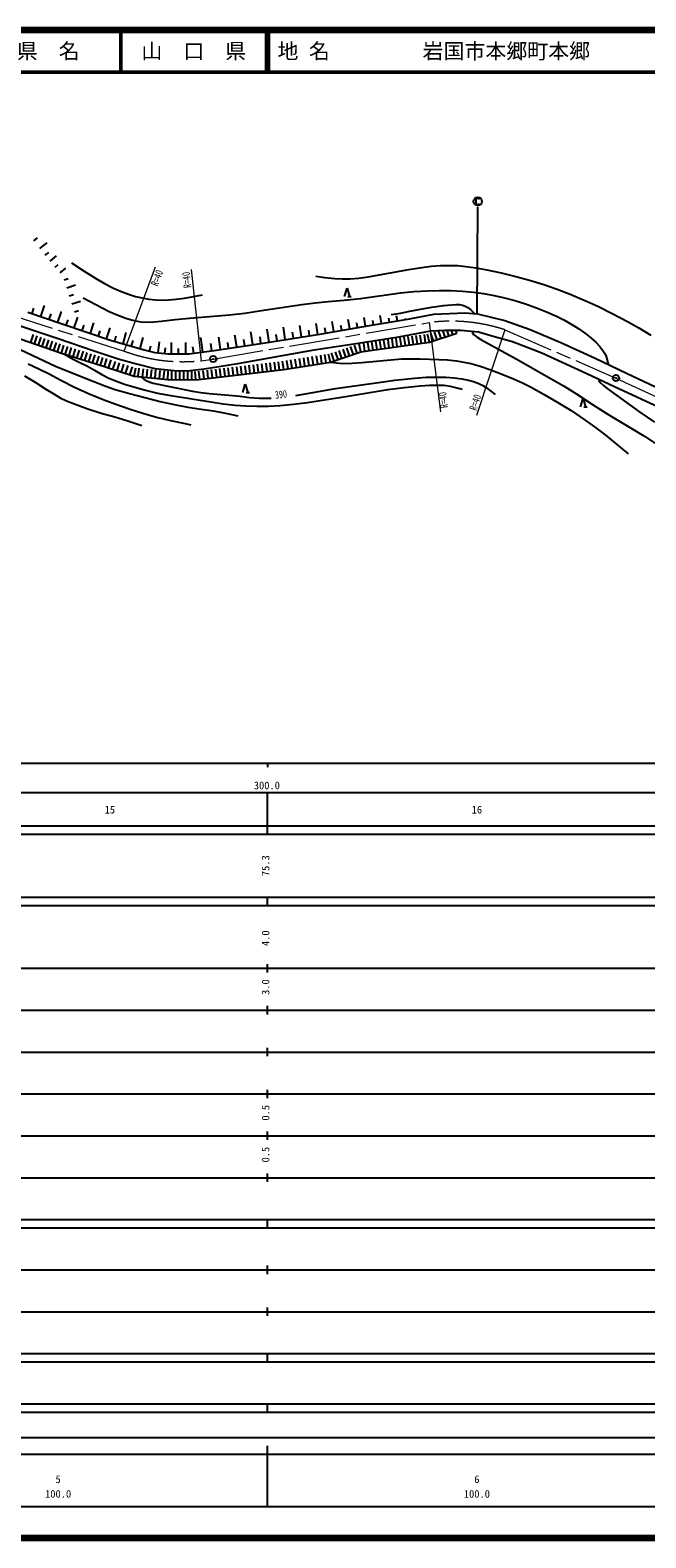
# Model space of a CAD drawing. Units: millimetres, scale not verified. Extents: x 40000 to 680000, y 20000 to 380000.
# Drawn here: x 311324 to 458344, y 20000 to 380000 of the extents above; entities that cross this region are included whole.
import ezdxf
from ezdxf.enums import TextEntityAlignment as Align

# ---------------------------------------------------------------- set-up
doc = ezdxf.new("R2010")
doc.units = ezdxf.units.MM
doc.header["$LTSCALE"] = 1000
doc.linetypes.add('CHAIN', pattern=[18.5, 12, -1.5, 3.5, -1.5])
for name, color, linetype, lineweight in [('M-BGD', 7, 'Continuous', 25), ('M-BMK', 2, 'CHAIN', 13), ('M-BMK-HTXT', 7, 'Continuous', 13), ('M-BMK-SRVR', 3, 'Continuous', 25), ('M-STR-STRC', 7, 'Continuous', 25), ('M-TTL', 2, 'Continuous', 140), ('M-TTL-BAND', 7, 'Continuous', 25), ('M-TTL-LINE', 7, 'Continuous', 50)]:
    doc.layers.add(name, color=color, linetype=linetype, lineweight=lineweight)
doc.layers.add('M-TTL-TXT', color=7, linetype='Continuous')
doc.styles.add('ＭＳ ゴシック', font='')
doc.styles.get('ＭＳ ゴシック').set_extended_font_data('MS Gothic')

msp = doc.modelspace()

# ---------------------------------------------------------------- linework, layer by layer
at = {"layer": 'M-BGD'}
for p, q in [((312212, 329692), (313115, 330392)), ((313634, 327858), (315391, 329219)), ((314941, 326241), (315751, 326932)), ((316133, 324842), (317653, 326138)), ((317325, 323443), (318034, 324048)), ((318517, 322044), (319818, 323153)), ((319425, 320391), (320387, 320705)), ((320049, 318483), (322152, 319170)), ((320672, 316575), (321701, 316911)), ((386394, 316384), (386994, 318384)), ((386994, 318384), (387594, 316384)), ((311799, 312321), (312241, 313639)), ((313851, 311633), (314729, 314251)), ((321296, 314667), (323309, 315325)), ((387194, 316384), (387994, 316384)), ((304132, 310960), (317783, 306469)), ((310774, 312665), (318979, 309913)), ((315902, 310945), (316338, 312246)), ((317953, 310257), (318819, 312840)), ((318979, 309913), (330504, 305997)), ((319939, 309587), (320375, 310868)), ((321860, 308934), (322726, 311484)), ((321919, 312759), (322903, 313081)), ((325702, 307629), (326560, 310153)), ((380003, 307367), (379593, 309955)), ((383824, 308018), (383404, 310431)), ((387628, 308682), (387240, 310910)), ((389530, 309013), (389344, 310081)), ((391432, 309345), (391076, 311389)), ((392383, 309511), (401870, 311066)), ((393332, 309666), (393171, 310649)), ((395229, 309978), (394919, 311869)), ((397126, 310289), (396977, 311198)), ((399024, 310600), (398823, 311826)), ((400921, 310911), (400887, 311115)), ((401870, 311066), (407724, 312177)), ((407724, 312177), (415136, 312473)), ((415136, 312473), (418174, 312250)), ((418174, 312250), (424639, 310653)), ((424639, 310653), (430716, 308504)), ((305041, 307674), (318777, 302858)), ((311451, 305427), (312113, 307314)), ((312367, 305106), (313029, 306993)), ((313283, 304784), (313944, 306672)), ((314199, 304463), (314860, 306351)), ((315114, 304142), (315776, 306030)), ((317783, 306469), (326616, 303417)), ((323781, 308282), (324212, 309550)), ((327623, 306976), (328051, 308235)), ((329544, 306324), (330427, 308922)), ((331512, 305708), (331895, 307043)), ((333528, 305130), (334290, 307787)), ((337559, 303973), (338314, 306604)), ((352559, 303149), (352055, 306618)), ((356786, 303769), (356343, 306706)), ((360649, 304352), (360219, 307202)), ((362580, 304644), (362359, 306109)), ((364512, 304935), (364057, 307947)), ((366443, 305227), (366210, 306773)), ((367409, 305373), (380972, 307520)), ((368378, 305526), (367893, 308585)), ((370315, 305833), (370079, 307323)), ((372253, 306140), (371793, 309041)), ((374190, 306446), (373967, 307857)), ((376128, 306753), (375693, 309496)), ((378065, 307060), (377854, 308392)), ((380972, 307520), (392383, 309511)), ((381923, 307686), (381704, 308939)), ((385726, 308350), (385524, 309510)), ((389688, 305227), (399334, 306757)), ((397065, 304154), (396779, 306133)), ((398029, 304293), (397743, 306273)), ((398994, 304433), (398707, 306412)), ((399334, 306757), (407036, 308212)), ((399958, 304572), (399672, 306552)), ((400922, 304712), (400647, 306693)), ((401881, 304839), (401618, 306821)), ((402840, 304966), (402577, 306948)), ((403798, 305093), (403536, 307075)), ((404757, 305220), (404494, 307203)), ((405716, 305347), (405453, 307330)), ((406675, 305474), (406225, 307423)), ((406675, 305474), (413191, 307645)), ((407606, 305784), (406974, 307682)), ((407036, 308212), (410323, 308399)), ((408537, 306094), (407904, 307992)), ((409468, 306405), (408831, 308314)), ((410398, 306715), (409846, 308372)), ((410323, 308399), (414174, 308399)), ((411329, 307025), (410872, 308399)), ((412260, 307335), (411906, 308399)), ((413191, 307645), (412940, 308399)), ((414174, 308399), (418401, 307929)), ((418401, 307929), (422433, 306748)), ((422433, 306748), (426519, 305621)), ((430716, 308504), (438053, 305390)), ((316030, 303821), (316692, 305709)), ((316946, 303500), (317607, 305388)), ((317861, 303179), (318523, 305067)), ((318777, 302858), (319405, 304757)), ((318777, 302858), (329040, 299671)), ((319710, 302569), (320303, 304479)), ((320643, 302279), (321236, 304189)), ((321576, 301989), (322169, 303899)), ((322509, 301699), (323102, 303609)), ((323442, 301410), (324035, 303320)), ((324375, 301120), (324968, 303030)), ((325308, 300830), (325901, 302740)), ((326241, 300540), (326834, 302450)), ((326616, 303417), (332346, 301537)), ((330504, 305997), (338567, 303684)), ((335544, 304551), (335923, 305873)), ((338567, 303684), (341117, 303032)), ((339842, 303358), (340175, 304659)), ((341117, 303032), (344259, 302675)), ((341902, 302943), (342201, 305580)), ((343473, 302764), (343628, 304128)), ((344259, 302675), (349298, 302675)), ((345099, 302675), (345099, 305416)), ((346779, 302675), (346779, 303998)), ((348459, 302675), (348459, 305433)), ((349298, 302675), (355820, 303623)), ((350385, 302833), (350161, 304376)), ((354733, 303465), (354478, 305220)), ((355820, 303623), (367409, 305373)), ((358718, 304060), (358508, 305445)), ((360931, 300432), (379110, 303638)), ((379110, 303638), (389688, 305227)), ((382023, 300553), (381710, 302528)), ((383037, 300714), (382558, 302655)), ((383037, 300714), (390317, 303178)), ((383947, 301022), (383306, 302916)), ((384857, 301330), (384216, 303224)), ((385767, 301638), (385125, 303532)), ((386677, 301946), (386035, 303840)), ((387587, 302254), (386945, 304148)), ((388497, 302562), (387855, 304457)), ((389407, 302870), (388765, 304765)), ((390317, 303178), (389851, 305123)), ((390317, 303178), (400922, 304712)), ((391281, 303318), (390995, 305297)), ((392245, 303457), (391959, 305437)), ((393209, 303597), (392923, 305576)), ((394173, 303736), (393887, 305715)), ((395137, 303875), (394851, 305855)), ((396101, 304015), (395815, 305994)), ((400922, 304712), (406675, 305474)), ((426519, 305621), (433469, 302943)), ((433469, 302943), (444250, 298022)), ((438053, 305390), (446205, 301684)), ((327174, 300251), (327767, 302161)), ((328107, 299961), (328700, 301871)), ((329040, 299671), (329643, 301578)), ((329040, 299671), (336143, 297381)), ((330055, 299344), (330668, 301247)), ((331069, 299017), (331683, 300920)), ((332084, 298690), (332698, 300593)), ((332346, 301537), (336713, 300316)), ((333099, 298362), (333712, 300266)), ((334113, 298035), (334727, 299939)), ((335128, 297708), (335742, 299612)), ((336143, 297381), (336554, 299338)), ((336713, 300316), (341127, 299235)), ((337148, 297278), (337352, 299268)), ((338153, 297175), (338357, 299165)), ((339159, 297072), (339362, 299062)), ((340164, 296969), (340367, 298959)), ((341127, 299235), (345723, 298696)), ((341169, 296867), (341373, 298856)), ((348870, 298649), (352909, 299118)), ((350869, 296485), (371885, 298948)), ((352909, 299118), (360931, 300432)), ((353871, 296836), (353639, 298823)), ((354872, 296954), (354639, 298940)), ((355873, 297071), (355640, 299057)), ((356874, 297188), (356641, 299175)), ((357874, 297306), (357642, 299292)), ((358875, 297423), (358642, 299409)), ((359876, 297540), (359643, 299527)), ((360877, 297657), (360644, 299644)), ((361878, 297775), (361645, 299761)), ((362878, 297892), (362646, 299878)), ((363879, 298009), (363646, 299996)), ((364880, 298127), (364647, 300113)), ((365881, 298244), (365648, 300230)), ((366881, 298361), (366649, 300348)), ((367882, 298479), (367649, 300465)), ((368883, 298596), (368650, 300582)), ((369884, 298713), (369651, 300699)), ((370884, 298830), (370652, 300817)), ((371885, 298948), (371612, 300929)), ((371885, 298948), (383037, 300714)), ((372899, 299108), (372586, 301084)), ((373913, 299269), (373600, 301244)), ((374927, 299429), (374614, 301405)), ((375940, 299590), (375628, 301565)), ((376954, 299750), (376641, 301726)), ((377968, 299911), (377655, 301886)), ((378982, 300071), (378669, 302047)), ((379996, 300232), (379683, 302207)), ((381009, 300393), (380697, 302368)), ((446205, 301684), (453764, 298125)), ((336143, 297381), (344185, 296558)), ((342174, 296764), (342378, 298753)), ((343180, 296661), (343383, 298651)), ((344185, 296558), (344298, 298555)), ((344185, 296558), (350869, 296485)), ((345140, 296548), (345162, 298547)), ((345723, 298696), (348870, 298649)), ((346095, 296537), (346117, 298537)), ((347050, 296527), (347072, 298526)), ((348004, 296516), (348027, 298516)), ((348959, 296506), (348981, 298505)), ((349914, 296495), (349936, 298495)), ((350869, 296485), (350763, 298482)), ((351870, 296602), (351637, 298588)), ((352871, 296719), (352638, 298705)), ((362105, 293486), (362705, 295486)), ((362705, 295486), (363305, 293486)), ((444250, 298022), (450824, 294922)), ((453764, 298125), (466047, 292277)), ((362905, 293486), (363705, 293485)), ((442758, 290034), (443358, 292034)), ((443358, 292034), (443958, 290034)), ((450824, 294922), (462558, 289471)), ((443558, 290034), (444358, 290034))]:
    msp.add_line(p, q, dxfattribs=at)
for points in [[(321192, 324436), (324186, 322446), (327167, 320587), (329097, 319494), (331255, 318400), (332909, 317667), (334784, 316956), (336505, 316425), (338081, 316046), (339662, 315773), (341256, 315602), (342856, 315537), (344418, 315576), (346206, 315729), (348188, 316005), (352469, 316820)], [(379533, 321274), (381711, 320929), (384057, 320670), (385842, 320605), (387628, 320646), (389813, 320817), (391999, 321094), (401733, 322857), (404321, 323270), (407109, 323610), (409299, 323776), (411488, 323830), (413410, 323774), (415396, 323605), (417775, 323270), (420344, 322797), (423769, 322063), (427273, 321204), (430553, 320296), (433992, 319230), (437208, 318126), (440262, 316969), (443577, 315559), (446848, 314058), (450437, 312291), (453983, 310431), (456633, 308948), (459538, 307198)], [(324005, 316056), (326993, 314455), (330215, 312848), (332082, 312016), (334155, 311213), (335499, 310798), (336860, 310491), (337867, 310350), (339252, 310281), (340846, 310338), (342648, 310518), (345986, 310936), (349380, 311255), (358958, 312048), (362574, 312460), (366534, 313021), (376182, 314523), (379355, 314930), (382496, 315226), (386285, 315535), (390222, 315963), (399762, 317300), (402949, 317592), (406168, 317784), (408968, 317848), (411770, 317810), (414569, 317666), (417175, 317429), (419555, 317114), (422117, 316665), (424575, 316098), (427082, 315409), (429568, 314635), (432208, 313701), (434626, 312748), (437009, 311699), (438767, 310822), (440682, 309743), (442376, 308677), (444020, 307523), (445205, 306573), (446383, 305490), (447340, 304461), (448099, 303493), (448529, 302814), (448877, 302071), (449313, 300220)], [(397558, 312101), (399734, 312425), (402005, 312867), (404547, 313418), (407241, 313895), (410012, 314246), (412986, 314509), (413791, 314478), (414570, 314340), (415174, 314127), (415875, 313737), (416578, 313196), (417443, 312365), (417509, 312299)], [(416821, 308104), (416939, 307719), (417206, 307300), (418029, 306688), (418930, 306153), (427415, 301491), (435858, 296669), (438801, 294965), (441600, 293225), (445619, 290600), (449545, 288160), (457862, 283094), (465904, 277823)], [(308919, 303719), (317522, 299674), (326553, 296126), (329151, 295081), (331601, 294207), (335059, 293210), (338680, 292273), (342368, 291342), (346075, 290510), (348956, 289985), (352122, 289520), (355091, 289081), (357957, 288556), (360942, 287912)], [(319528, 302625), (321433, 301522), (323227, 300608), (325032, 299744), (326726, 298818), (328448, 297800), (330135, 296928), (331981, 296155), (333838, 295485), (336316, 294716), (338829, 294042), (341750, 293355), (344888, 292727), (354435, 291256), (357397, 290780), (360243, 290434), (362838, 290265), (365444, 290203), (368246, 290245), (371043, 290395), (374177, 290680), (377552, 291092), (387209, 292625), (396707, 294161), (400672, 294692), (404479, 295096), (406675, 295232), (408822, 295260), (410223, 295192), (411579, 295009), (414488, 294251)], [(310853, 300324), (313402, 299163), (315829, 297941), (318822, 296328), (321953, 294758), (325237, 293278), (328744, 291814), (331769, 290663), (335171, 289485), (338201, 288531), (341474, 287611), (344856, 286792), (348378, 286044), (349686, 285778)], [(383037, 300714), (384426, 300533), (385984, 300440), (388186, 300500), (390490, 300667), (400055, 301487), (404455, 301495), (408934, 301399), (410947, 301283), (413136, 301045), (414913, 300751), (416519, 300388), (418813, 299731), (421090, 298971), (423803, 297971), (426768, 296764), (428851, 295818), (430992, 294732), (434093, 293017), (437365, 291084), (440474, 289146), (443642, 287047), (446085, 285308), (448629, 283367), (454131, 278827)], [(309948, 297496), (312526, 295960), (315106, 294301), (316790, 293214), (318521, 292222), (320018, 291526), (321694, 290865), (324871, 289673), (328253, 288524), (331539, 287646), (334621, 286722), (337990, 285568)], [(337835, 297208), (338440, 296683), (338997, 296331), (339730, 296016), (340707, 295736), (350118, 293834), (352083, 293476), (354097, 293219), (357887, 292937), (361499, 292567), (363685, 292317), (366032, 292159), (368879, 292164)], [(374774, 292792), (384266, 294420), (393927, 295782), (398408, 296400), (403097, 296938), (405888, 297113), (408612, 297181), (410611, 297133), (412606, 296983), (414395, 296741), (416013, 296415), (417182, 296096), (418501, 295612), (419398, 295177), (420332, 294600), (422361, 292988)], [(447137, 296660), (447156, 296325), (447357, 295984), (448193, 295162), (449119, 294407), (456875, 288815), (460383, 286377)]]:
    msp.add_lwpolyline(points, dxfattribs=at)
at = {"layer": 'M-BMK'}
for p, q in [((287561, 318141), (333780, 303367)), ((355036, 301475), (406656, 310176)), ((424655, 308455), (451210, 296938)), ((352179, 301080), (355036, 301475)), ((451210, 296938), (493976, 276989))]:
    msp.add_line(p, q, dxfattribs=at)
for centre, radius, start, end in [((411852, 269545), 40962, 71.78646, 97.28783), ((347805, 341039), 40198, 249.58022, 276.24709)]:
    msp.add_arc(centre, radius, start, end, dxfattribs=at)
at = {"layer": 'M-BMK-HTXT'}
for p, q in [((333780, 303367), (341280, 323513)), ((349796, 322853), (352179, 301080)), ((409384, 288842), (406656, 310176)), ((424655, 308455), (417932, 288024))]:
    msp.add_line(p, q, dxfattribs=at)
at = {"layer": 'M-BMK-SRVR'}
for centre, radius in [((355036, 301475), 750), ((355036, 301475), 30), ((451210, 296938), 750), ((451210, 296938), 30)]:
    msp.add_circle(centre, radius, dxfattribs=at)
at = {"layer": 'M-STR-STRC'}
for p, q in [((417894, 339716), (417774, 339556)), ((417774, 339556), (417774, 338676)), ((417774, 338676), (417894, 338516)), ((418054, 339836), (417894, 339716)), ((417894, 338516), (418054, 338396)), ((418414, 339836), (418054, 339836)), ((418574, 339716), (418414, 339836)), ((418414, 338396), (418574, 338476)), ((418654, 339596), (418574, 339716)), ((418574, 338476), (418654, 338596)), ((418054, 338396), (418414, 338396)), ((418101, 312509), (418218, 337812))]:
    msp.add_line(p, q, dxfattribs=at)
msp.add_circle((418214, 339116), 1000, dxfattribs=at)
at = {"layer": 'M-TTL'}
for p, q in [((680000, 380000), (40000, 380000)), ((40000, 20000), (680000, 20000))]:
    msp.add_line(p, q, dxfattribs=at)
at = {"layer": 'M-TTL-BAND'}
for p, q in [((40000, 205000), (579000, 205000)), ((368000, 205000), (368000, 204000)), ((68000, 198000), (579000, 198000)), ((368000, 188000), (368000, 198000)), ((40000, 190000), (579000, 190000)), ((40000, 188000), (579000, 188000)), ((40000, 173000), (579000, 173000)), ((368000, 171000), (368000, 173000)), ((40000, 171000), (579000, 171000)), ((40000, 156000), (579000, 156000)), ((368000, 155000), (368000, 157000)), ((46000, 146000), (579000, 146000)), ((368000, 145000), (368000, 147000)), ((368000, 135000), (368000, 137000)), ((52000, 136000), (579000, 136000)), ((46000, 126000), (579000, 126000)), ((368000, 125000), (368000, 127000)), ((52000, 116000), (579000, 116000)), ((368000, 115000), (368000, 117000)), ((46000, 106000), (579000, 106000)), ((368000, 105000), (368000, 107000)), ((40000, 96000), (579000, 96000)), ((40000, 94000), (579000, 94000)), ((368000, 94000), (368000, 96000)), ((49000, 84000), (579000, 84000)), ((368000, 83000), (368000, 85000)), ((40000, 74000), (579000, 74000)), ((368000, 73000), (368000, 75000)), ((40000, 64000), (579000, 64000)), ((40000, 62000), (579000, 62000)), ((368000, 62000), (368000, 64000)), ((40000, 52000), (579000, 52000)), ((368000, 50000), (368000, 52000)), ((40000, 50000), (579000, 50000)), ((71000, 44000), (565000, 44000)), ((40000, 40000), (579000, 40000)), ((368000, 27500), (368000, 42000)), ((68000, 27500), (579000, 27500))]:
    msp.add_line(p, q, dxfattribs=at)
at = {"layer": 'M-TTL-LINE'}
for p, q in [((333000, 380000), (333000, 370000)), ((367750, 380000), (367750, 370000)), ((368250, 380000), (368250, 370000)), ((40000, 370000), (680000, 370000))]:
    msp.add_line(p, q, dxfattribs=at)

# ---------------------------------------------------------------- texts
at = {"layer": 'M-BGD', "style": 'ＭＳ ゴシック', "width": 0.7}
msp.add_text('390', height=1833, rotation=6.194, dxfattribs=at).set_placement((369934, 291423), align=Align.BOTTOM_LEFT)
at = {"layer": 'M-BMK-HTXT', "style": 'ＭＳ ゴシック', "width": 0.7}
for rotation, p in [(69.494, (342319, 318513)), (96.194, (350355, 318601)), (96.794, (411647, 289938)), (71.594, (418377, 288839))]:
    msp.add_text('R=40', height=1833, rotation=rotation, dxfattribs=at).set_placement(p, align=Align.BOTTOM_LEFT)
at = {"layer": 'M-TTL-BAND', "style": 'ＭＳ ゴシック'}
for s, p in [('300.0', (367844, 198195)), ('15', (330350, 192405)), ('16', (418000, 192405)), ('5', (318000, 32523)), ('6', (418000, 32523)), ('100.0', (318000, 29033)), ('100.0', (418000, 29033))]:
    msp.add_text(s, height=1833, dxfattribs=at).set_placement(p, align=Align.BOTTOM_CENTER)
for s, p in [('75.3', (369000, 180500)), ('4.0', (369000, 163174)), ('3.0', (369000, 151500)), ('0.5', (369000, 121500)), ('0.5', (369000, 111500))]:
    msp.add_text(s, height=1833, rotation=90, dxfattribs=at).set_placement(p, align=Align.BOTTOM_CENTER)
at = {"layer": 'M-TTL-TXT', "style": 'ＭＳ ゴシック'}
for s, p in [('県\u3000名', (315625, 375000)), ('山\u3000口\u3000県', (350375, 375000))]:
    msp.add_text(s, height=3666, dxfattribs=at).set_placement(p, align=Align.MIDDLE_CENTER)
for s, p in [('地 名', (370380, 375000)), ('岩国市本郷町本郷', (405024, 375000))]:
    msp.add_text(s, height=3666, dxfattribs=at).set_placement(p, align=Align.MIDDLE_LEFT)

doc.saveas('drawing.dxf')
